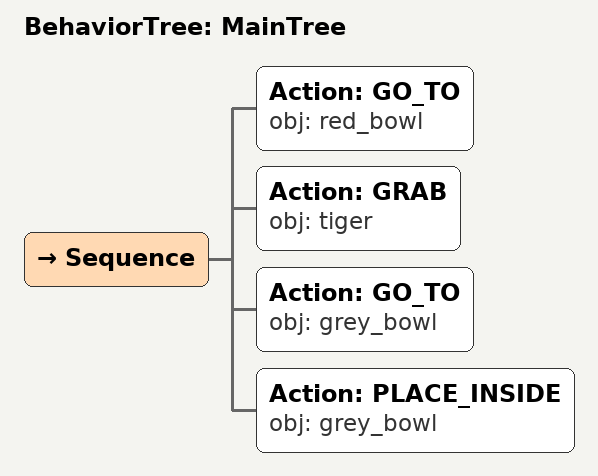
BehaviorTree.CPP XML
<root main_tree_to_execute="MainTree">
  <BehaviorTree ID="MainTree">
    <Sequence>
      <!-- Go to red_bowl -->
      <Action ID="GO_TO" obj="red_bowl" />
      <!-- Grab tiger -->
      <Action ID="GRAB" obj="tiger" />
      <!-- Go to grey_bowl -->
      <Action ID="GO_TO" obj="grey_bowl" />
      <!-- Place inside grey_bowl -->
      <Action ID="PLACE_INSIDE" obj="grey_bowl" />
    </Sequence>
  </BehaviorTree>
</root>
